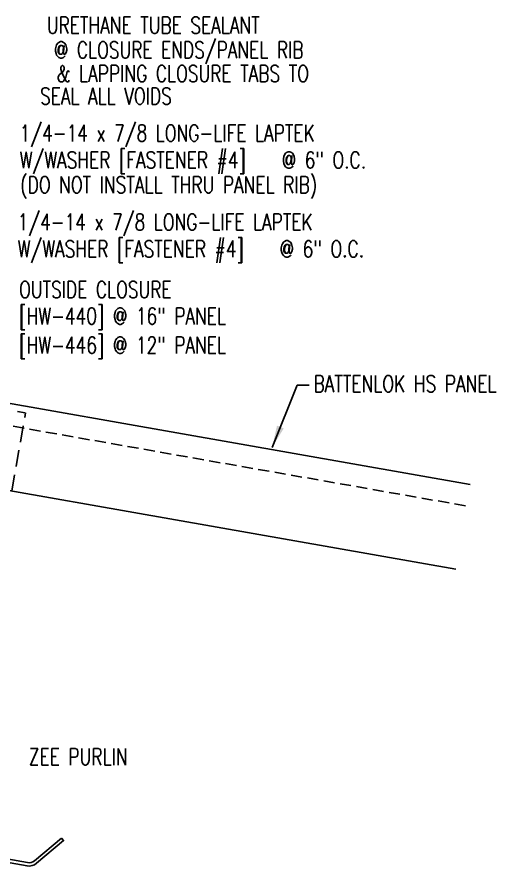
# Model space of a CAD drawing. Header units: inches. Extents: x 0 to 46.1, y 14.2 to 46.7.
# Drawn here: x 35.23 to 46.05, y 14.17 to 33.37 of the extents above; entities that cross this region are included whole.
import ezdxf
from ezdxf.enums import TextEntityAlignment as Align

# ---------------------------------------------------------------- set-up
doc = ezdxf.new("R2010")
doc.units = ezdxf.units.IN
doc.header["$MEASUREMENT"] = 0
doc.linetypes.add('DASH2', pattern=[0.1875, 0.125, -0.0625])
doc.linetypes.add('HIDDEN2', pattern=[0.1875, 0.125, -0.0625])
for name, color, linetype in [('clip', 5, 'Continuous'), ('PANEL', 11, 'Continuous'), ('PURLIN', 1, 'Continuous'), ('TEXT', 2, 'Continuous')]:
    doc.layers.add(name, color=color, linetype=linetype)
doc.styles.add('TEXT', font='SIMPLEX', dxfattribs={"width": 0.75, "height": 6})
doc.styles.add('TEXT1', font='ROMANS.shx', dxfattribs={"width": 0.75, "height": 0.375})
doc.dimstyles.new('DETAIL$7', dxfattribs={"dimscale": 4, "dimtxt": 6, "dimasz": 0.125, "dimexe": 0.0625, "dimexo": 0.125, "dimgap": 0.0625, "dimtad": 1, "dimdec": 5, "dimzin": 3, "dimdsep": 46, "dimlunit": 4, "dimtxsty": 'TEXT', "dimblk": 'ARCHTICK', "dimcen": 0.0625, "dimclrd": 7, "dimclre": 7, "dimclrt": 2, "dimadec": 0, "dimazin": 0, "dimtfac": 0.666667, "dimtdec": 5, "dimtmove": 0, "dimatfit": 3, "dimfxl": 0, "dimfrac": 2, "dimtolj": 1, "dimtzin": 3, "dimarcsym": 0})

# ---------------------------------------------------------------- blocks, each defined once
blk = doc.blocks.new('FD-F4')
at = {"layer": 'TEXT', "style": 'TEXT1', "width": 0.75}
for s, p in [('1/4-14 x 7/8 LONG-LIFE LAPTEK', (0.0047, -0.0408)), ('W/WASHER [FASTENER #4]', (0.0047, -0.1926))]:
    blk.add_text(s, height=0.09375, dxfattribs=at).set_placement(p)
blk.add_attdef('(QUANTITY)', (1.4847, -0.1926), '', height=0.0938, dxfattribs=at)
at = {"layer": 'TEXT', "style": 'TEXT1', "flags": 1}
for tag, p in [('Color', (0.0624, -0.4349)), ('Calc', (0.0624, -0.4349)), ('Opt1', (0.0624, -0.4349)), ('Opt2', (0.0624, -0.4349)), ('Opt3', (0.0624, -0.4349)), ('Description', (0.0624, -0.4349)), ('Multiple', (0.0624, -0.4349)), ('Part', (0.0624, -0.4349)), ('Spare1', (0.0624, -0.6224)), ('Spare2', (0.0624, -0.6224)), ('Spare3', (0.0624, -0.6224)), ('Spare4', (0.0624, -0.6224)), ('Spare5', (0.0624, -0.6224)), ('Spare6', (0.0624, -0.6224)), ('Spare7', (0.0624, -0.6224)), ('Spare8', (0.0624, -0.6224)), ('Spare9', (0.0624, -0.6224)), ('Spare10', (0.0624, -0.6224))]:
    blk.add_attdef(tag, p, '', height=0.0938, dxfattribs=at)
blk = doc.blocks.new('_ArchTick')
at = {"color": 0, "linetype": 'ByBlock', "const_width": 0.15}
blk.add_lwpolyline([(-0.5, -0.5), (0.5, 0.5)], dxfattribs=at)

msp = doc.modelspace()

# ---------------------------------------------------------------- linework, layer by layer
at = {"layer": 'clip', "linetype": 'HIDDEN2', "ltscale": 3}
for p, q in [((32.46398, 24.93715), (35.41038, 24.41762)), ((35.10738, 22.65232), (35.41865, 24.41762))]:
    msp.add_line(p, q, dxfattribs=at)
at = {"layer": 'PANEL', "color": 8, "linetype": 'DASH2', "ltscale": 2}
msp.add_line((45.35728, 22.31906), (27.98578, 25.37359), dxfattribs=at)
at = {"layer": 'PANEL'}
msp.add_lwpolyline([(45.14303, 20.88419), (27.75954, 23.9469), (28.09642, 25.85742), (45.46792, 22.8029)], dxfattribs=at)
at = {"layer": 'PURLIN'}
msp.add_lwpolyline([(36.22904, 14.80443), (35.61794, 14.29166, -0.22169466), (35.46485, 14.25064), (33.50456, 14.59629, -0.41421356), (33.35247, 14.8135), (34.00153, 18.49452), (34.65059, 22.17553, 0.41421356), (34.43791, 22.47928), (32.72381, 22.78152, 0.22169466), (32.50975, 22.72416), (31.89865, 22.21139), (31.94666, 22.15416), (32.55776, 22.66694, -0.22169466), (32.71084, 22.70796), (34.42493, 22.40571, -0.41421356), (34.57703, 22.1885), (33.92796, 18.50749), (33.2789, 14.82648, 0.41421356), (33.49159, 14.52273), (35.45188, 14.17708, 0.22169466), (35.66595, 14.23444), (36.27705, 14.74721)], format="xyb", close=True, dxfattribs=at)

# ---------------------------------------------------------------- block references
at = {"layer": 'TEXT', "xscale": 4, "yscale": 4, "zscale": 4}
for p in [(35.2695, 30.72032), (35.2234, 28.71042)]:
    msp.add_blockref('FD-F4', p, dxfattribs=at).add_auto_attribs({'(QUANTITY)': '@ 6" O.C.'})

# ---------------------------------------------------------------- texts
at = {"layer": 'TEXT', "style": 'TEXT1', "width": 0.75}
for s, p in [('URETHANE TUBE SEALANT', (40.71092, 32.99613)), ('@ CLOSURE ENDS/PANEL RIB', (41.70145, 32.43991)), ('& LAPPING CLOSURE TABS TO', (41.82326, 31.90558)), ('SEAL ALL VOIDS', (38.72512, 31.39374)), ('ZEE PURLIN', (37.72501, 16.45657))]:
    msp.add_text(s, height=0.375, dxfattribs=at).set_placement(p, align=Align.RIGHT)
for s, p in [('(DO NOT INSTALL THRU PANEL RIB)', (35.29846, 29.38921)), ('OUTSIDE CLOSURE', (35.27263, 27.01987)), ('[HW-440] @ 16" PANEL', (35.27263, 26.41987)), ('[HW-446] @ 12" PANEL', (35.27263, 25.76283)), ('BATTENLOK HS PANEL', (41.9277, 24.89056))]:
    msp.add_text(s, height=0.375, dxfattribs=at).set_placement(p)

# ---------------------------------------------------------------- leaders
msp.add_leader([(40.98904, 23.63607), (41.55994, 25.04346), (41.82467, 25.04346)], dimstyle='DETAIL$7')

doc.saveas('drawing.dxf')
